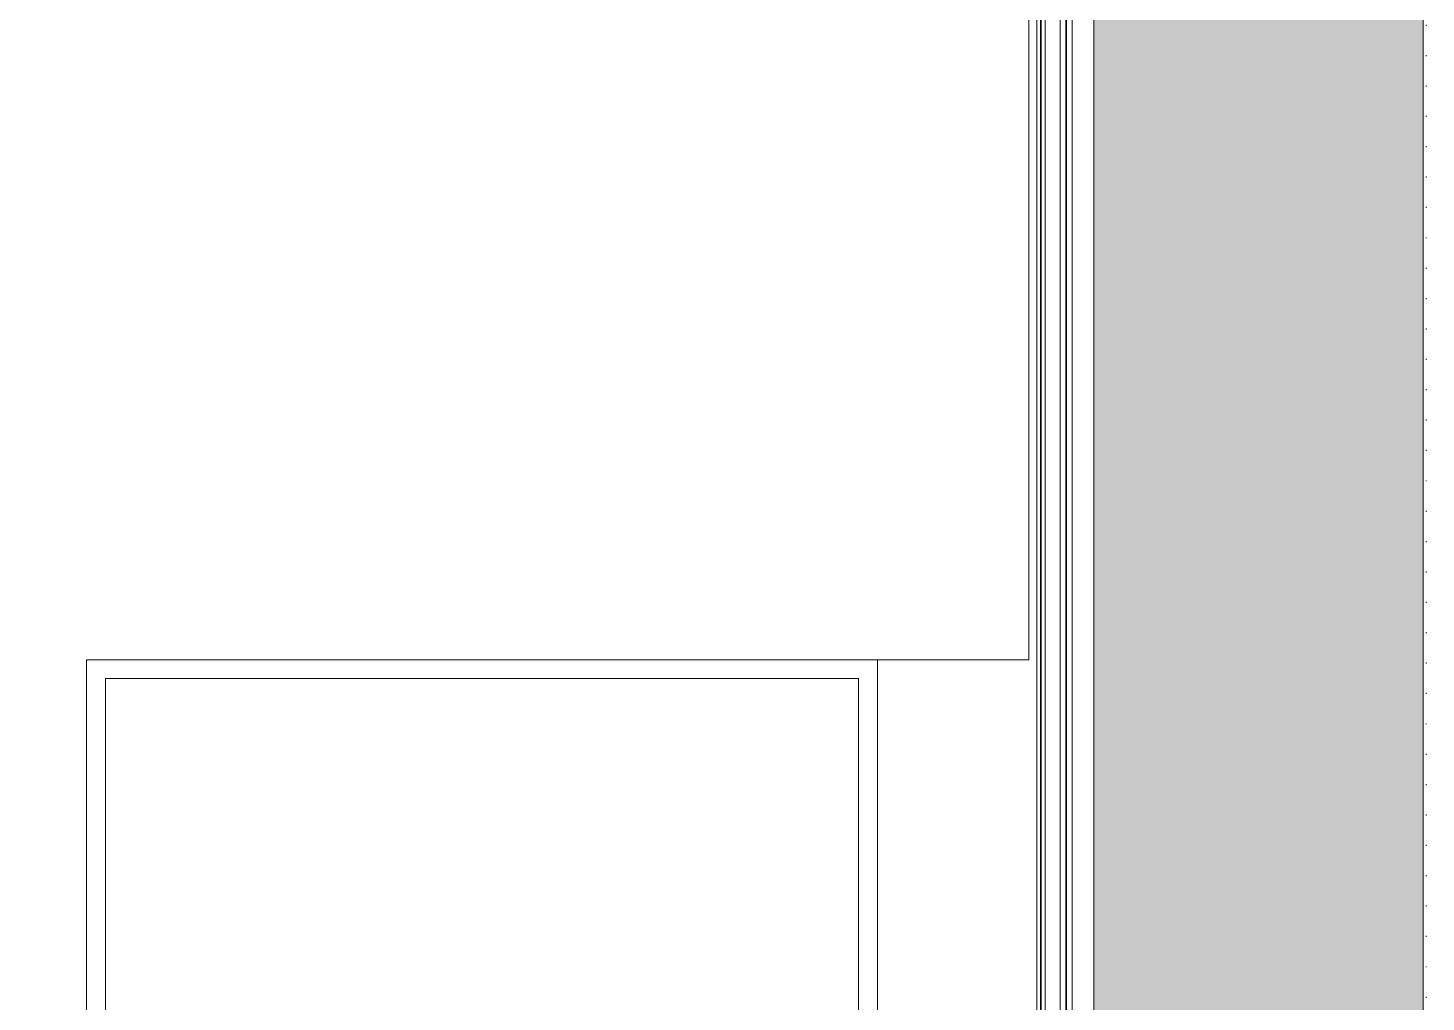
# Model space of a CAD drawing. Extents: x -2598 to 23780, y 0 to 8114.
# Drawn here: x 4674.3 to 4822.8, y 390.7 to 494.1 of the extents above; entities that cross this region are included whole.
import ezdxf

# ---------------------------------------------------------------- set-up
doc = ezdxf.new("R2010")
doc.units = 0
doc.header["$LTSCALE"] = 25
doc.header["$MEASUREMENT"] = 0
doc.linetypes.add('DOT2', pattern=[0.125, 0, -0.125])
doc.layers.get('0').update_dxf_attribs({"color": 9, "lineweight": 9})
for name, color, linetype, lineweight in [('01', 9, 'Continuous', 9), ('06D', 9, 'Continuous', 9), ('09', 9, 'Continuous', 9), ('10', 9, 'Continuous', 9), ('14', 9, 'Continuous', 9), ('15', 9, 'Continuous', 9), ('20', 9, 'DOT2', 9), ('40', 9, 'Continuous', 9), ('40B', 9, 'Continuous', 9)]:
    doc.layers.add(name, color=color, linetype=linetype, lineweight=lineweight)

# ---------------------------------------------------------------- blocks, each defined once
blk = doc.blocks.new('*U474')
at = {"layer": '15'}
for p, q in [((1.47, -18.95), (160.04, -18.95)), ((1.47, -19.35), (160.04, -19.35)), ((1.47, -19.42), (160.04, -19.42)), ((1.47, -19.82), (160.04, -19.82)), ((1.47, -21.42), (160.04, -21.42)), ((1.47, -22.02), (160.04, -22.02)), ((1.47, -22.1), (160.04, -22.1)), ((1.47, -22.7), (160.04, -22.7))]:
    blk.add_line(p, q, dxfattribs=at)
blk = doc.blocks.new('p-kolon_80x80')
blk.add_lwpolyline([(-40, -40), (40, -40), (40, 40), (-40, 40)], close=True)
blk = doc.blocks.new('p-zemin kat')
at = {"layer": '09'}
h = blk.add_hatch(dxfattribs=at)
h.set_pattern_fill('SQUARE', color=252, scale=20, style=0)
h.paths.add_polyline_path([(4025.5, 285), (4822.5, 285), (4822.5, 2034.32), (4787.5, 2034.32), (4787.5, 320), (4025.5, 320)])
at = {"layer": '06D'}
blk.add_lwpolyline([(4025.5, 320), (4787.5, 320), (4787.5, 2034.62)], dxfattribs=at)
blk.add_lwpolyline([(4025.5, 285), (4822.5, 285), (4822.5, 2034.32), (4787.5, 2034.32), (4787.5, 320), (4025.5, 320), (4025.5, 285)], close=True, dxfattribs=at)
at = {"layer": '14'}
blk.add_lwpolyline([(4680.5, 343), (4764.5, 343), (4764.5, 427), (4680.5, 427)], close=True, dxfattribs=at)
at = {"layer": '20'}
blk.add_lwpolyline([(1719.56, 284.7), (4822.79, 284.7), (4822.79, 2034.32)], dxfattribs=at)
at = {"layer": '40'}
blk.add_lwpolyline([(1851.16, 326.92), (3319.5, 326.92), (3319.5, 343), (3280.52, 343), (3280.5, 427), (3319.5, 427), (3319.5, 570), (4025.5, 570), (4025.5, 427), (4064.5, 427), (4064.5, 343), (3980.5, 343), (3980.5, 326.92), (4680.5, 326.92), (4680.5, 427), (4780.58, 427), (4780.58, 1901.49, 0.054196), (4273.07, 1999.31), (4278.59, 2070.68, 0.306949), (1935.27, 740.05), (1999.45, 708.36, 0.043245), (1856.49, 345)], format="xyb", close=True, dxfattribs=at)
at = {"layer": '40B'}
blk.add_lwpolyline([(3364.5, 343), (3319.5, 343), (3319.5, 320), (1719.67, 320), (1719.67, 326.92), (1719.56, 328.25, -0.047611), (1885.58, 764.59), (1935.27, 740.05, -0.306949), (4278.59, 2070.68), (4283.12, 2125.91, -0.05155), (4780.05, 2034.32), (4787.5, 2034.32), (4787.5, 320), (4025.5, 320), (4025.5, 570), (3319.5, 570), (3319.5, 427), (3364.5, 427), (3364.5, 343)], format="xyb", close=True, dxfattribs=at)
at = {"layer": '01'}
blk.add_blockref('p-kolon_80x80', (4722.5, 385), dxfattribs=at)
at = {"layer": '10', "rotation": 90}
blk.add_blockref('*U474', (4762.5, 385), dxfattribs=at)

msp = doc.modelspace()

# ---------------------------------------------------------------- block references
at = {"layer": '10'}
msp.add_blockref('p-zemin kat', (0, 0), dxfattribs=at)

doc.saveas('drawing.dxf')
